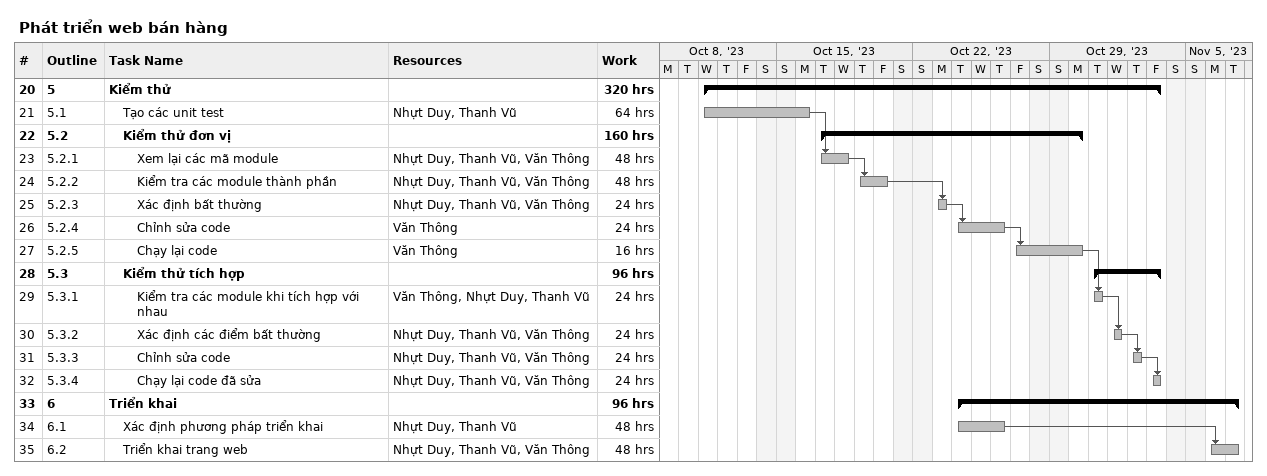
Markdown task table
Phát triển web bán hàng

| ID | WBS | Task | Start | Finish | Predecessors | Resources | Work (h) |
|---|---|---|---|---|---|---|---|
| 20 | 5 | **Kiểm thử** | 2023-10-11 | 2023-11-03 |  |  | 320 |
| 21 | 5.1 | Tạo các unit test | 2023-10-11 | 2023-10-16 |  | Nhựt Duy, Thanh Vũ | 64 |
| 22 | 5.2 | **Kiểm thử đơn vị** | 2023-10-17 | 2023-10-30 |  |  | 160 |
| 23 | 5.2.1 | Xem lại các mã module | 2023-10-17 | 2023-10-18 | 21 | Nhựt Duy, Thanh Vũ, Văn Thông | 48 |
| 24 | 5.2.2 | Kiểm tra các module thành phần | 2023-10-19 | 2023-10-20 | 23 | Nhựt Duy, Thanh Vũ, Văn Thông | 48 |
| 25 | 5.2.3 | Xác định bất thường | 2023-10-23 | 2023-10-23 | 24 | Nhựt Duy, Thanh Vũ, Văn Thông | 24 |
| 26 | 5.2.4 | Chỉnh sửa code | 2023-10-24 | 2023-10-26 | 25 | Văn Thông | 24 |
| 27 | 5.2.5 | Chạy lại code | 2023-10-27 | 2023-10-30 | 26 | Văn Thông | 16 |
| 28 | 5.3 | **Kiểm thử tích hợp** | 2023-10-31 | 2023-11-03 |  |  | 96 |
| 29 | 5.3.1 | Kiểm tra các module khi tích hợp với nhau | 2023-10-31 | 2023-10-31 | 27 | Văn Thông, Nhựt Duy, Thanh Vũ | 24 |
| 30 | 5.3.2 | Xác định các điểm bất thường | 2023-11-01 | 2023-11-01 | 29 | Nhựt Duy, Thanh Vũ, Văn Thông | 24 |
| 31 | 5.3.3 | Chỉnh sửa code | 2023-11-02 | 2023-11-02 | 30 | Nhựt Duy, Thanh Vũ, Văn Thông | 24 |
| 32 | 5.3.4 | Chạy lại code đã sửa | 2023-11-03 | 2023-11-03 | 31 | Nhựt Duy, Thanh Vũ, Văn Thông | 24 |
| 33 | 6 | **Triển khai** | 2023-10-24 | 2023-11-07 |  |  | 96 |
| 34 | 6.1 | Xác định phương pháp triển khai | 2023-10-24 | 2023-10-26 |  | Nhựt Duy, Thanh Vũ | 48 |
| 35 | 6.2 | Triển khai trang web | 2023-11-06 | 2023-11-07 | 34 | Nhựt Duy, Thanh Vũ, Văn Thông | 48 |
